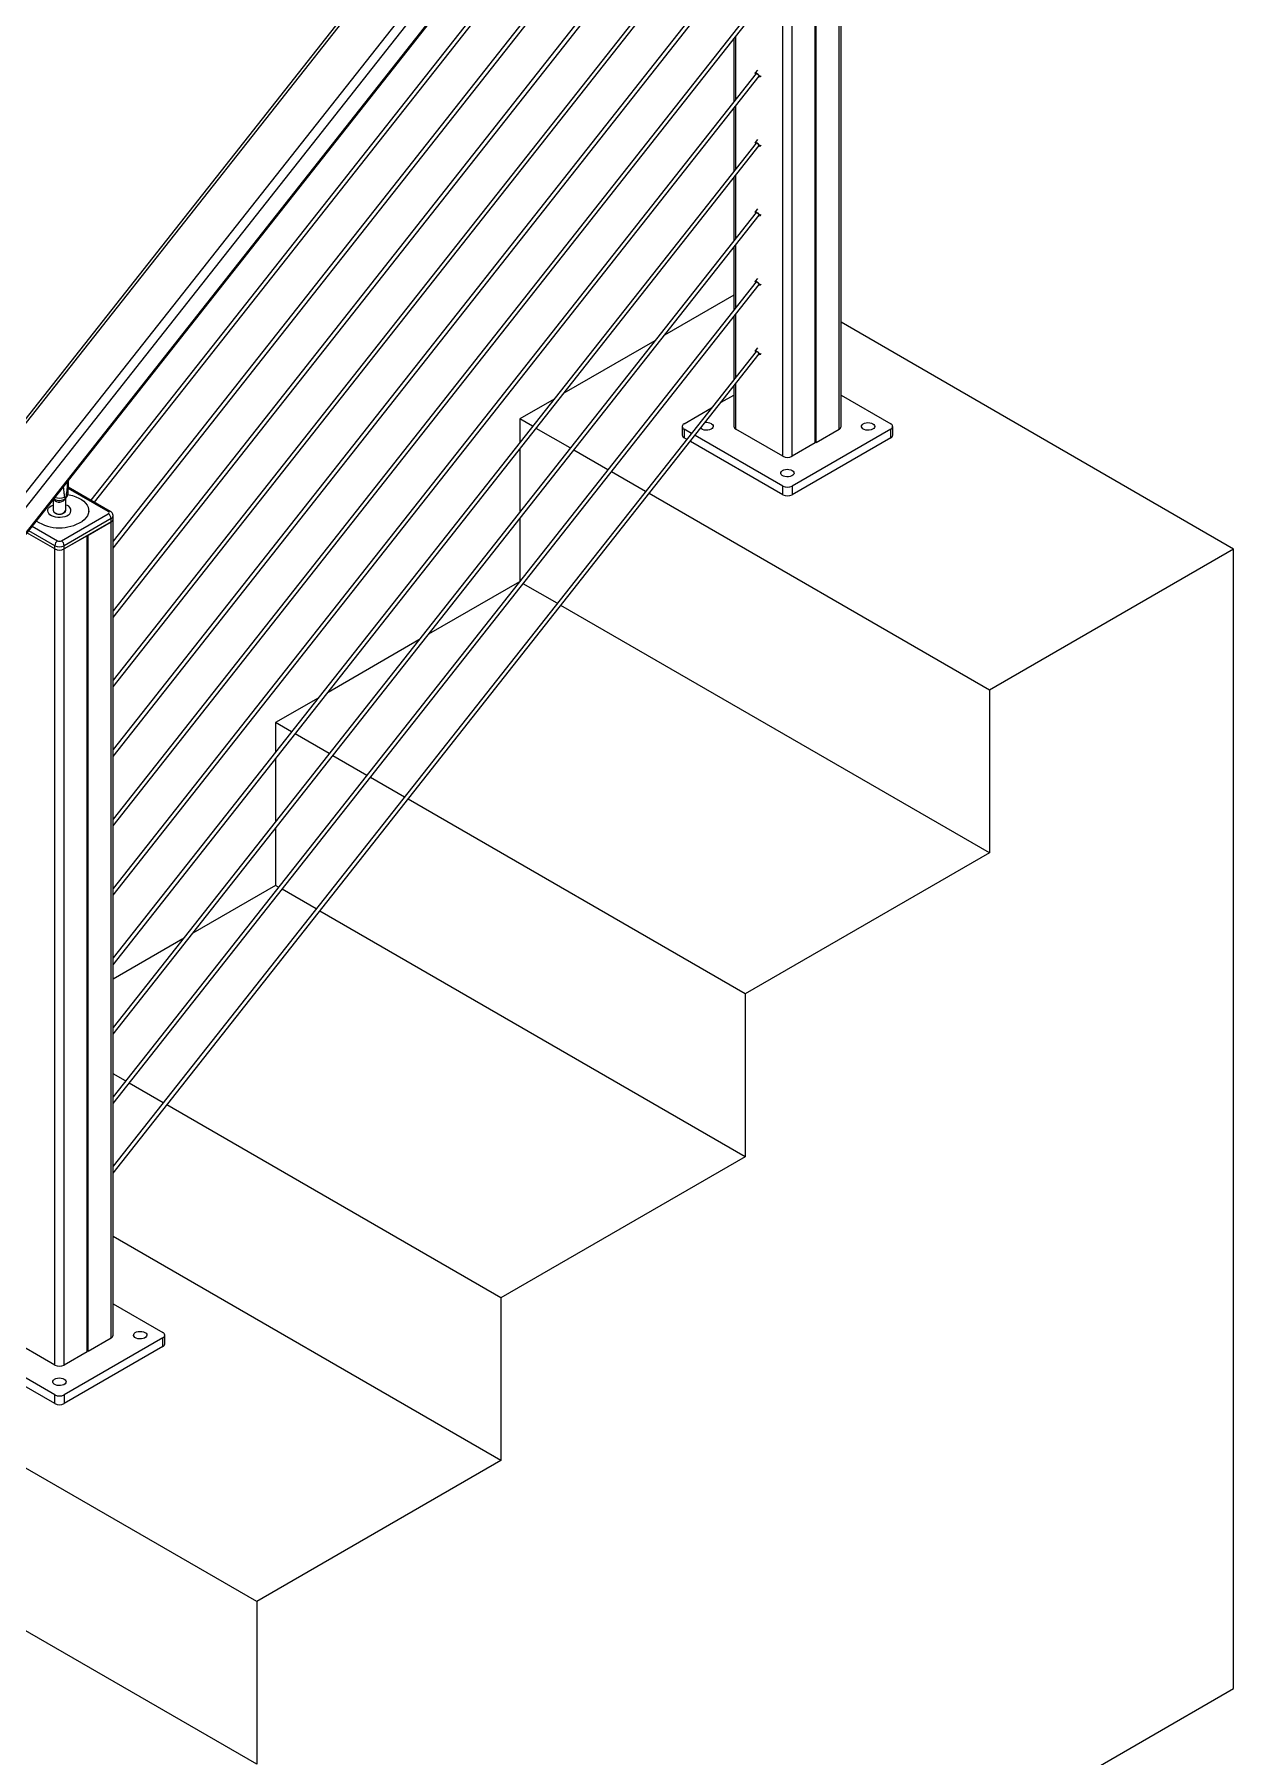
# Model space of a CAD drawing. Header units: inches. Extents: x 0.03 to 2.74, y 0.01 to 1.91.
# Drawn here: x 1.1138 to 1.2619, y 0.3747 to 0.5872 of the extents above; entities that cross this region are included whole.
import ezdxf

# ---------------------------------------------------------------- set-up
doc = ezdxf.new("R2010")
doc.units = ezdxf.units.IN
doc.header["$MEASUREMENT"] = 0

msp = doc.modelspace()

# ---------------------------------------------------------------- linework, layer by layer
at = {"linetype": 'Continuous', "lineweight": 15}
for p, q in [((1.200425533235997, 0.650988846879453), (1.027453124656306, 0.4318461585634432)), ((1.200894123086923, 0.6510387520651947), (1.027747983206481, 0.431675951991483)), ((1.210178062317164, 0.5368109636808686), (1.210178062317164, 0.6505142679117849)), ((1.21029405603066, 0.5368779254263486), (1.21029405603066, 0.650581229657265)), ((1.213135940037486, 0.5385185101426619), (1.213135940037486, 0.6522218143735784)), ((1.213376182605081, 0.5388533228613445), (1.213376182605081, 0.6525566270922608)), ((1.205533930394486, 0.648360248320094), (1.032387790514044, 0.4289974482463822)), ((1.206176227347679, 0.5351703789645552), (1.206176227347679, 0.6488736831954716)), ((1.207336178310338, 0.5351703789645552), (1.207336178310338, 0.6488736831954716)), ((1.206113905875816, 0.6472453563603524), (1.033003635065268, 0.427927998562546)), ((1.206113905875816, 0.6441250393961162), (1.033003635065268, 0.4248076845922583)), ((1.033003621237562, 0.4245534275733843), (1.20600252370234, 0.64372967606384)), ((1.202877054182821, 0.6338436599990367), (1.120725407129151, 0.5297638585957591)), ((1.121181234007251, 0.5295007175733477), (1.203285873773679, 0.633520959782218)), ((1.202877054182821, 0.6252710516449452), (1.123479886205059, 0.5246809695563711)), ((1.123479896575839, 0.5238403366641362), (1.203285873773679, 0.6249483594119888)), ((1.202877054182821, 0.6166984432908537), (1.123479886205059, 0.5161083631982452)), ((1.123479896575839, 0.5152677283100446), (1.203285873773679, 0.6163757510578972)), ((1.202877054182821, 0.6081258349367621), (1.123479886205059, 0.5075357568401192)), ((1.123479896575839, 0.5066951219519187), (1.203285873773679, 0.6078031427038058)), ((1.202877054182821, 0.5995532305746017), (1.123479886205059, 0.4989631494840105)), ((1.123479896575839, 0.4981225150948014), (1.203285873773679, 0.5992305343497141)), ((1.202877054182821, 0.5909806222205103), (1.123479886205059, 0.490390542751641)), ((1.123479896575839, 0.489549908237684), (1.203285873773679, 0.5906579259956226)), ((1.200376469077457, 0.5792399691528692), (1.200376469077457, 0.5869719326859262)), ((1.200136236880642, 0.5866675793381756), (1.200136236880642, 0.5789356118131875)), ((1.203053181133672, 0.5828413174896849), (1.202774843235485, 0.5824886844301063)), ((1.202877054182821, 0.5824080138664187), (1.123479886205059, 0.4818179357697758)), ((1.123479896575839, 0.4809773008815753), (1.203285873773679, 0.5820853216334623)), ((1.203388084721015, 0.5820046510697747), (1.203499515291463, 0.582145827236134)), ((1.200376469077457, 0.5706673607987777), (1.200376469077457, 0.5783993283237658)), ((1.200136236880642, 0.578094970984084), (1.200136236880642, 0.5703630054550616)), ((1.203053181133672, 0.5742687131275246), (1.202774843235485, 0.5739160800679459)), ((1.202877054182821, 0.5738354095042583), (1.123479886205059, 0.4732453294116499)), ((1.123479896575839, 0.4724046945234494), (1.203285873773679, 0.5735127132793708)), ((1.203388084721015, 0.5734320427156833), (1.203499515291463, 0.5735732188820425)), ((1.200376469077457, 0.5620947544406518), (1.200376469077457, 0.5698267199696742)), ((1.200136236880642, 0.5695223646259581), (1.200136236880642, 0.5617903990969356)), ((1.203053181133672, 0.565696104773433), (1.202774843235485, 0.5653434717138544)), ((1.202877054182821, 0.5652628011501668), (1.123479886205059, 0.4646727210575583)), ((1.123479896575839, 0.4638320881653235), (1.203285873773679, 0.5649401069212449)), ((1.203388084721015, 0.5648594363575572), (1.203499515291463, 0.5650006125239165)), ((1.200376469077457, 0.553522147084543), (1.200376469077457, 0.5612541136115483)), ((1.200136236880642, 0.5609497582678321), (1.200136236880642, 0.5532177917408269)), ((1.203053181133672, 0.5571234984153072), (1.202774843235485, 0.5567708653557285)), ((1.202877054182821, 0.5566901947920408), (1.123479886205059, 0.4561001146994325)), ((1.123479896575839, 0.4552594798112319), (1.203285873773679, 0.5563675005631189)), ((1.200136240337568, 0.555053341058431), (1.191586189329491, 0.5501175016737634)), ((1.203388084721015, 0.5562868299994312), (1.203499515291463, 0.5564280061657906)), ((1.200136236880642, 0.5523771509117235), (1.200136236880642, 0.5446451843847181)), ((1.200376469077457, 0.5449495407264171), (1.200376469077457, 0.5526815062554395)), ((1.261853928866139, 0.5237196006585733), (1.213376179148154, 0.5517052098803242)), ((1.190367221716752, 0.5494138066494988), (1.179155544679928, 0.5429414432642686)), ((1.203053181133672, 0.5485508910591983), (1.202774843235485, 0.5481982579996196)), ((1.202877054182821, 0.5481175874359321), (1.123479886205059, 0.4475275063453409)), ((1.123479896575839, 0.4466868754490715), (1.203285873773679, 0.5477948932070101)), ((1.203388084721015, 0.5477142216453398), (1.203499515291463, 0.5478553988096819)), ((1.177936577067189, 0.542237748240004), (1.173697576194739, 0.5397906251248188)), ((1.198581580958232, 0.5418349106253784), (1.200136236880642, 0.5427323943859064)), ((1.200136236880642, 0.5438045435556147), (1.200136236880642, 0.5388533228613445)), ((1.200376469077457, 0.5385185081470207), (1.200376469077457, 0.5441088998973136)), ((1.213376179148154, 0.5427323963815476), (1.219515684159817, 0.5391881355800269)), ((1.193996735325905, 0.5391881355800269), (1.197362613345493, 0.5411312156011137)), ((1.175282732580109, 0.5388755338218109), (1.173697576194739, 0.5397906251248188)), ((1.173697576194739, 0.5397906251248188), (1.173697576194739, 0.5368672585685679)), ((1.179931123436298, 0.5361920748995621), (1.175738559458209, 0.5386123905662454)), ((1.19375650312909, 0.5388533248569856), (1.19375650312909, 0.5377817488127242)), ((1.19489229708901, 0.5380015133414077), (1.193996735325905, 0.5385185101426619)), ((1.193996735325905, 0.5385185101426619), (1.193996735325905, 0.5374469340984006)), ((1.206176227347679, 0.5351703789645552), (1.200376469077457, 0.5385185081470207)), ((1.219515684159817, 0.538518510142662), (1.207336185224191, 0.5314874350677659)), ((1.21029405603066, 0.5368779254263486), (1.213135940037486, 0.5385185101426619)), ((1.219515684159817, 0.5374469340984006), (1.219515684159817, 0.538518510142662)), ((1.219755912899706, 0.537781746817083), (1.219755912899706, 0.5388533228613445)), ((1.173697576194739, 0.5360266177394645), (1.173697576194739, 0.5282946512124592)), ((1.18457951083556, 0.5335086179729545), (1.180386950314398, 0.5359289316439966)), ((1.194311246503523, 0.5372653706602479), (1.193996735325905, 0.5374469340984006)), ((1.206176234261532, 0.5304158590235044), (1.194767073381624, 0.5370022274046824)), ((1.206176234261532, 0.5314874350677659), (1.195348123967111, 0.5377383700858421)), ((1.210178062317164, 0.5368109636808686), (1.207336178310338, 0.5351703789645552)), ((1.219515684159817, 0.5374469340984006), (1.207336185224191, 0.5304158590235044)), ((1.117913532701714, 0.5306065909660419), (1.117979411350998, 0.5322111857758168)), ((1.189227898234823, 0.5308251610463469), (1.185035337713661, 0.5332454747173889)), ((1.206176234261532, 0.5304158590235044), (1.206176234261532, 0.5314874350677659)), ((1.207336185224191, 0.5314874350677659), (1.207336185224191, 0.5304158590235044)), ((1.116080725555151, 0.5298056994444237), (1.116080725555151, 0.5285143536165355)), ((1.116244089533176, 0.5298657819033625), (1.116167840104238, 0.5299160740577359)), ((1.117584931091474, 0.529942719859299), (1.117565326861002, 0.5299264174661766)), ((1.117639128785942, 0.528514357607818), (1.117639128785942, 0.5300102260381626)), ((1.122891676324685, 0.5283469002736311), (1.117938170217244, 0.5312064984811977)), ((1.123137712701179, 0.5283712638948956), (1.117944835171634, 0.5313690482830672)), ((1.231695176181591, 0.5063093233219567), (1.189683725112923, 0.5305620177907814)), ((1.117091914597537, 0.5247309141310393), (1.122891669410832, 0.5280790413178638)), ((1.123239650551318, 0.5274763163123042), (1.117439895738023, 0.5241281891254798)), ((1.120468840954382, 0.5282129688001062), (1.120468840954382, 0.5284473789913628)), ((1.123239650551318, 0.5270744765431847), (1.123239650551318, 0.5274763163123042)), ((1.123479900032766, 0.5274092932531496), (1.123479900032766, 0.5278111330222691)), ((1.123479900032766, 0.4266811610602987), (1.123479900032766, 0.5274092932531496)), ((1.173697576194739, 0.5274540113813385), (1.173697576194739, 0.5197220438563505)), ((1.116279944775364, 0.5237263493563603), (1.112846632489543, 0.5257083583507164)), ((1.116279944775364, 0.5241281891254798), (1.113064526026985, 0.525984410858128)), ((1.113500278532603, 0.5265364745156886), (1.116627932829702, 0.5247309181223219)), ((1.123239650551318, 0.5270744765431847), (1.117439895738023, 0.5237263493563603)), ((1.120281779744849, 0.5253669340726737), (1.117439895738023, 0.5237263493563603)), ((1.120281779744849, 0.4246388018798229), (1.120281779744849, 0.5253669340726737)), ((1.120397780372197, 0.5254338998094361), (1.123239650551318, 0.5270744765431847)), ((1.120397780372197, 0.4247057676165854), (1.120397780372197, 0.5254338998094361)), ((1.123239650551318, 0.4263463443503339), (1.123239650551318, 0.5270744765431847)), ((1.116279944775364, 0.5237263493563603), (1.116279944775364, 0.5241281891254798)), ((1.116279944775364, 0.4229982171635095), (1.116279944775364, 0.5237263493563603)), ((1.117439895738023, 0.5237263493563603), (1.117439895738023, 0.5241281891254798)), ((1.117439895738023, 0.4229982171635095), (1.117439895738023, 0.5237263493563603)), ((1.261853928866139, 0.5237196006585733), (1.231695176181591, 0.5063093233219567)), ((1.261853928866139, 0.3830752747887429), (1.261853928866139, 0.5237196006585733)), ((1.17366354620977, 0.5196789321967001), (1.162451869172946, 0.5132065688114701)), ((1.178333238647367, 0.5170224663175866), (1.174140678126204, 0.5194427799886286)), ((1.231695176181591, 0.486217275486003), (1.178789065525467, 0.5167593230620211)), ((1.16123290847406, 0.5125028777784879), (1.150021224523383, 0.5060305104019753)), ((1.231695176181591, 0.5063093233219567), (1.231695176181591, 0.486217275486003)), ((1.14880227073835, 0.5053268233602756), (1.14353882351019, 0.5022882999522486)), ((1.145507066125172, 0.5011520576762163), (1.14353882351019, 0.5022882999522486)), ((1.14353882351019, 0.5022882999522486), (1.14353882351019, 0.4986584449073873)), ((1.150155453524435, 0.4984686007496087), (1.145962893003273, 0.5008889144206508)), ((1.14353882351019, 0.4978178040782839), (1.14353882351019, 0.490085840545227)), ((1.154803840923698, 0.4957851438230012), (1.150611280402535, 0.4982054574940431)), ((1.159452231779887, 0.4931016849007523), (1.155259667801798, 0.4955220005674356)), ((1.201536423497042, 0.4688069981493863), (1.159908058657987, 0.4928385416451868)), ((1.14353882351019, 0.4892451997161235), (1.14353882351019, 0.4821962516173035)), ((1.231695176181591, 0.486217275486003), (1.201536423497042, 0.4688069981493863)), ((1.14353882351019, 0.4821962516173035), (1.133317549016401, 0.4762956354501854)), ((1.143909181336242, 0.4819824485952495), (1.14353882351019, 0.4821962516173035)), ((1.148557572192431, 0.4792989896730006), (1.144365008214342, 0.4817193053396839)), ((1.201536423497042, 0.4487149498144413), (1.149013399070531, 0.4790358464174351)), ((1.132098595231368, 0.4755919484084856), (1.123479896575839, 0.4706164795804806)), ((1.201536423497042, 0.4688069981493863), (1.201536423497042, 0.4487149498144413)), ((1.125028174468762, 0.4580616671784151), (1.123479896575839, 0.4589554689808931)), ((1.129676561868024, 0.4553782102518076), (1.125484001346862, 0.4577985239228496)), ((1.171377670812494, 0.4313046724778247), (1.130132388746125, 0.455115066996242)), ((1.201536423497042, 0.4487149498144413), (1.171377670812494, 0.4313046724778247)), ((1.171377670812494, 0.4112126281348107), (1.123479896575839, 0.4388634246378793)), ((1.123479889661986, 0.4305602305892196), (1.129619394673649, 0.4270159697876987)), ((1.171377670812494, 0.4313046724778247), (1.171377670812494, 0.4112126281348107)), ((1.116279944775364, 0.4229982171635095), (1.110480186505141, 0.4263463463459751)), ((1.129619394673649, 0.426346344350334), (1.117439895738023, 0.4193152692754378)), ((1.129619394673649, 0.4252747703020381), (1.117439895738023, 0.4182436952271419)), ((1.120397780372197, 0.4247057676165854), (1.123239650551318, 0.4263463443503339)), ((1.129619394673649, 0.4252747703020381), (1.129619394673649, 0.426346344350334)), ((1.129859623413537, 0.4256095830207204), (1.129859623413537, 0.4266811570690164)), ((1.116279944775364, 0.4182436952271419), (1.105803158469403, 0.4242918152237189)), ((1.116279944775364, 0.4193152692754378), (1.106384205597963, 0.4250279579045543)), ((1.120281779744849, 0.4246388018798229), (1.117439895738023, 0.4229982171635095)), ((1.116279944775364, 0.4182436952271419), (1.116279944775364, 0.4193152692754378)), ((1.117439895738023, 0.4193152692754378), (1.117439895738023, 0.4182436952271419)), ((1.141218918127946, 0.3938023507981941), (1.100356722291189, 0.4173915943435872)), ((1.171377670812494, 0.4112126281348107), (1.141218918127946, 0.3938023507981941)), ((1.141218918127946, 0.3737102984713179), (1.089462059246806, 0.4035888971195455)), ((1.141218918127946, 0.3938023507981941), (1.141218918127946, 0.3737102984713179)), ((1.050742660074301, 0.2612033334324264), (1.261853928866139, 0.3830752747887429))]:
    msp.add_line(p, q, dxfattribs=at)
at = {"linetype": 'Continuous', "lineweight": 15, "flags": 128}
for points in [[(1.202841022637379, 0.5823623687033377), (1.202813647236021, 0.5823950780930499), (1.202773979003847, 0.5824605982192252), (1.202781127927955, 0.5824935572220196), (1.202833998162627, 0.582488921812163), (1.20292454543978, 0.582447410827351), (1.203038976622474, 0.5823753378153277), (1.203159879171672, 0.5822836731843656), (1.203268848410415, 0.5821863797846434), (1.20334928072048, 0.5820982574068311)], [(1.20334928072048, 0.5820982574068311), (1.20338895240958, 0.5820327352850145), (1.203381800028545, 0.5819997782778614), (1.2033289332508, 0.5820044116920767), (1.20324984914209, 0.5820396804616637)], [(1.202841022637379, 0.5737897603492461), (1.202813647236021, 0.5738224737308896), (1.202773979003847, 0.5738879898651337), (1.202781127927955, 0.573920948867928), (1.202833998162627, 0.5739163174500026), (1.20292454543978, 0.5738748024732595), (1.203038976622474, 0.5738027294612361), (1.203159879171672, 0.5737110688222052), (1.203268848410415, 0.5736137714305519), (1.20334928072048, 0.5735256490527395)], [(1.20334928072048, 0.5735256490527395), (1.20338895240958, 0.573460126930923), (1.203381800028545, 0.5734271739157011), (1.2033289332508, 0.5734318033379853), (1.20324984914209, 0.5734670721075722)], [(1.202841022637379, 0.5652171559870858), (1.202813647236021, 0.565249865376798), (1.202773979003847, 0.5653153835070077), (1.202781127927955, 0.565348342509802), (1.202833998162627, 0.5653437090959111), (1.20292454543978, 0.5653021961151335), (1.203038976622474, 0.5652301211071445), (1.203159879171672, 0.5651384604681138), (1.203268848410415, 0.565041165072426), (1.20334928072048, 0.5649530426946137)], [(1.20334928072048, 0.5649530426946137), (1.20338895240958, 0.5648875225687627), (1.203381800028545, 0.5648545655616095), (1.2033289332508, 0.5648591969798592), (1.20324984914209, 0.5648944657494462)], [(1.202841022637379, 0.5566445476329942), (1.202813647236021, 0.5566772570227064), (1.202773979003847, 0.5567427771488818), (1.202781127927955, 0.5567757341557106), (1.202833998162627, 0.5567711007418196), (1.20292454543978, 0.5567295897570077), (1.203038976622474, 0.5566575147490187), (1.203159879171672, 0.5565658521140222), (1.203268848410415, 0.5564685587143001), (1.20334928072048, 0.5563804363364877)], [(1.20334928072048, 0.5563804363364877), (1.20338895240958, 0.5563149142146712), (1.203381800028545, 0.5562819592034836), (1.2033289332508, 0.5562865906217332), (1.20324984914209, 0.5563218573953547)], [(1.202841022637379, 0.5480719412748682), (1.202813647236021, 0.5481046506645805), (1.202773979003847, 0.548170169792773), (1.202781127927955, 0.5482031277975846), (1.202833998162627, 0.5481984943836936), (1.20292454543978, 0.5481569824008988), (1.203038976622474, 0.5480849083908927), (1.203159879171672, 0.5479932457558963), (1.203268848410415, 0.5478959513581912), (1.20334928072048, 0.5478078289803789)], [(1.20334928072048, 0.5478078289803789), (1.20338895240958, 0.5477423078565452), (1.203381800028545, 0.5477093518473749), (1.2033289332508, 0.5477139832656246), (1.20324984914209, 0.5477492510372287)], [(1.197360597957314, 0.5391881375756681), (1.197495566740648, 0.5390853879961983), (1.197577506270688, 0.5389654280068513), (1.197600349641338, 0.538837156171825), (1.197562402958587, 0.5387100837171717), (1.197466466332941, 0.5385936340607299), (1.197319664490022, 0.5384964423420564), (1.197132886748467, 0.5384257208085188), (1.196919981556038, 0.5383867100139595), (1.196696740153222, 0.5383823076294293), (1.196479721218198, 0.5384128369488057), (1.196285020200987, 0.538476038906228), (1.196127073226868, 0.5385672197535483), (1.19605442245847, 0.5386332036348306)], [(1.217311769034142, 0.5391881355800269), (1.217446741274402, 0.5390853919874807), (1.217528684261369, 0.5389654300024925), (1.217551527632019, 0.5388371581674662), (1.217513570578488, 0.5387100837171717), (1.217417640866695, 0.5385936300694474), (1.21727084593763, 0.5384964423420564), (1.217084061282221, 0.5384257168172365), (1.216871163003646, 0.5383867100139595), (1.216647921600829, 0.5383823076294293), (1.216430895751952, 0.538412840940088), (1.216236194734741, 0.5384760349149457), (1.216078247760622, 0.5385672157622657), (1.215968773810602, 0.5386796182583143), (1.215915889748223, 0.5388049006227938), (1.215923515728195, 0.5389337751414685), (1.215991084814563, 0.5390566787016141), (1.216113598291533, 0.5391645071879876), (1.216281950614572, 0.5392492500967336), (1.216483669192681, 0.539304633131858), (1.216703792447748, 0.5393265452724484), (1.216925989858746, 0.5393133580752697), (1.217133792627585, 0.5392660533958021), (1.217311769034142, 0.5391881355800269)], [(1.207336185224191, 0.533429353625663), (1.207471150550599, 0.5333266060418344), (1.207553093537566, 0.5332066440568463), (1.207575936908215, 0.5330783722218199), (1.207537986768537, 0.5329513017628078), (1.207442057056745, 0.5328348481150835), (1.207295255213826, 0.5327376563964101), (1.207108477472271, 0.5326669348628725), (1.206895572279842, 0.5326279240683133), (1.206672330877026, 0.5326235216837829), (1.206455305028148, 0.5326540549944416), (1.206260610924791, 0.5327172529605816), (1.206102663950672, 0.5328084338079019), (1.205993183086798, 0.5329208323126681), (1.20594029902442, 0.5330461146771475), (1.205947925004392, 0.5331749891958221), (1.206015501004612, 0.5332978967472503), (1.20613800756773, 0.5334057212423414), (1.206306366804621, 0.5334904681423697), (1.20650808538273, 0.533545851177494), (1.206728201723944, 0.533567759326802), (1.206950399134942, 0.5335545721296234), (1.207158201903781, 0.5335072674501558), (1.207336185224191, 0.533429353625663)], [(1.117889541631449, 0.5304441796784382), (1.118054627158897, 0.530413297130566), (1.118480302723618, 0.530308963011968), (1.118879366867749, 0.530174059661169), (1.119245268715476, 0.5300108042355645), (1.119572007042306, 0.5298218788769532), (1.119854209784378, 0.5296103848117901), (1.12008724811704, 0.5293797924601563), (1.1202672952226, 0.5291338915447275), (1.120391381601151, 0.5288767112651257), (1.120457498778368, 0.5286124923589429), (1.120464530166972, 0.5283455513981365), (1.120412378973023, 0.5280802867759546), (1.120301902514303, 0.5278210569728206), (1.120134901849546, 0.5275721067176082), (1.119914135606141, 0.5273375270748177), (1.119643216272332, 0.5271211716276439)], [(1.117978294763722, 0.5279144849121539), (1.1177695828232, 0.5277954309439206), (1.117523629412943, 0.527703064685716), (1.117250497646141, 0.5276411718689336), (1.116961387964821, 0.5276122909492046), (1.116668119600859, 0.5276175973592073), (1.116382695003242, 0.5276568675871252), (1.116116812411418, 0.5277285051199826), (1.115881361144023, 0.5278295763651867), (1.115685972198428, 0.5279559423628483), (1.115538627618041, 0.5281024204327204), (1.115445383938179, 0.5282630236511443), (1.115410071433459, 0.5284311823672252), (1.11543408670221, 0.5285999916623437), (1.115516499831188, 0.5287625645786513), (1.115653905747741, 0.5289122296875509), (1.115840680032369, 0.52904286236614), (1.116069186334323, 0.5291491162915912), (1.116080725555151, 0.5291534069202132)], [(1.127415479547973, 0.4270159697876987), (1.127550451788234, 0.4269132261951527), (1.127632394775201, 0.4267932642101645), (1.127655245059703, 0.4266649963664206), (1.127617288006173, 0.4265379219161261), (1.12752135829438, 0.4264214682684018), (1.127374556451461, 0.4263242765497284), (1.127187785623759, 0.4262535590074733), (1.12697488043133, 0.4262145482129139), (1.126751639028514, 0.4262101458283836), (1.126534613179637, 0.4262406791390424), (1.126339912162426, 0.4263038731139), (1.126181965188307, 0.4263950539612201), (1.126072491238287, 0.4265074564572687), (1.126019607175908, 0.4266327388217482), (1.12602723315588, 0.4267616133404228), (1.126094809156101, 0.4268845208918511), (1.126217308805365, 0.4269923413956596), (1.126385668042256, 0.4270770882956881), (1.126587386620366, 0.4271324713308123), (1.126807509875433, 0.4271543834714027), (1.127029700372578, 0.4271411922829416), (1.127237503141417, 0.427093887603474), (1.127415479547973, 0.4270159697876987)], [(1.117439895738022, 0.4212571878333349), (1.117574867978283, 0.4211544442407887), (1.11765681096525, 0.4210344822558005), (1.117679647422047, 0.4209062064294918), (1.117641704196222, 0.4207791399617621), (1.117545774484429, 0.4206626863140379), (1.117398972641511, 0.4205654945953645), (1.117212187986102, 0.4204947690705444), (1.116999282793674, 0.4204557582759851), (1.116776041390857, 0.4204513558914548), (1.11655901554198, 0.4204818892021137), (1.116364328352476, 0.4205450911595361), (1.116206381378356, 0.4206362720068562), (1.11609689360063, 0.42074866652034), (1.116044009538252, 0.4208739488848193), (1.116051635518223, 0.421002823403494), (1.116119211518444, 0.4211257309549222), (1.116241724995414, 0.4212335594412957), (1.116410084232306, 0.4213183063413241), (1.116611802810415, 0.4213736893764484), (1.116831912237776, 0.421395593534474), (1.117054116562627, 0.4213824103285778), (1.117261919331466, 0.4213351056491101), (1.117439895738022, 0.4212571878333349)]]:
    msp.add_lwpolyline(points, dxfattribs=at)
at = {"linetype": 'Continuous', "lineweight": 15}
for centre, radius, start, end in [((1.202814750928262, 0.5819087683249257), 0.0005031180837827838, 20.54348857760219, 82.88655936138835), ((1.202814749838847, 0.5733361647666375), 0.000503117421006262, 20.54293361984186, 82.88642491554906), ((1.20281475038357, 0.564763556010639), 0.0005031177523636691, 20.54321109643881, 82.88649213988508), ((1.20281475038357, 0.5561909496525125), 0.0005031177523640717, 20.54321109648914, 82.88649213986783), ((1.20281475038357, 0.5476183422964044), 0.00050311775236363, 20.54321109642698, 82.88649213988195), ((1.194123805403074, 0.5388533228613444), 0.0003581150109994449, 110.7830477086567, 249.2169522913441), ((1.196782469178617, 0.5380687297384212), 0.001259883641788919, 62.68547965355492, 98.70077959739486), ((1.200546732957522, 0.5388942654277529), 0.000412532814304745, 185.6958001890797, 245.6236753180715), ((1.212965685796616, 0.5388942734661207), 0.0004125343401355444, 294.374758879663, 354.3030989799513), ((1.21938860429108, 0.5388533228613445), 0.0003581184854621516, 290.784512337529, 69.21548766247187), ((1.1941669637323, 0.5378226659264945), 0.0004124949902561206, 185.6927712785069, 245.6267042287139), ((1.210236062630838, 0.5367660292114443), 0.0001260317314518671, 62.60326477313065, 117.3967352266005), ((1.219345421867497, 0.5378226862456299), 0.0004125274831252892, 294.3764180902797, 354.3045639380625), ((1.206756202829008, 0.5362897316183854), 0.001260683117432877, 242.6097575044172, 297.3902424955755), ((1.206756209742861, 0.5326067913854798), 0.00126068637057357, 242.6098341101126, 297.3901658899159), ((1.116835148314211, 0.5304155871316621), 0.0009011235827467419, 217.9568303140329, 333.1497598290736), ((1.116853968856946, 0.5310017002115043), 0.001289287862478624, 241.7684615571422, 303.4868030121256), ((1.116858109946479, 0.5317037465336083), 0.001692973592297768, 251.2383154117521, 291.6688025427571), ((1.117448577787883, 0.5306480802718092), 0.0004668023504529692, 304.0227759643572, 354.9008331436833), ((1.206756209742861, 0.5315352153412186), 0.001260686370573866, 242.6098341101195, 297.390165889909), ((1.116467250115969, 0.5285507722430411), 0.000388236464635139, 185.3825597631975, 245.9355844739063), ((1.116844875459733, 0.5288954555218807), 0.00088095060377778, 232.5290776569086, 334.36741882524), ((1.11758792087334, 0.5284734987184946), 0.0006818271114963857, 304.9275993673152, 85.69367862719001), ((1.122840848159273, 0.5282129721076115), 0.0001432489303713719, 290.7797033206813, 69.21733889434181), ((1.122484156233193, 0.5274419496923198), 0.0007562755643863412, 2.604527608538711, 57.39514389900503), ((1.12303267778403, 0.5281774265580977), 0.0002204603179580512, 61.526764895178, 129.7603220632279), ((1.123079470142217, 0.5278448026077043), 0.0004017958603039101, 293.4945086010347, 355.2622133558668), ((1.123069387758866, 0.5274502539914292), 0.0004125507351863154, 294.3750310875986, 354.3019117820484), ((1.116865588459039, 0.5316515696516291), 0.005314105994888313, 237.4129732806753, 301.5128365229263), ((1.117035467500061, 0.5240938056491807), 0.0007563047077575306, 122.6053767103005, 177.394294509357), ((1.116859920256693, 0.5252475331438067), 0.001260675450029765, 242.609576948931, 297.3904230510706), ((1.116859920256693, 0.5248456933746866), 0.001260675450029173, 242.6095769489171, 297.3904230510846), ((1.116859927565182, 0.5251786556716272), 0.0005042722184976728, 242.6091156097123, 297.3898986461589), ((1.116684401419897, 0.5240938225054944), 0.0007562755643870521, 2.60452760861204, 57.39514389904129), ((1.123069387758866, 0.4267221217985785), 0.0004125507351864112, 294.3750310875859, 354.3019117820177), ((1.129492314804912, 0.4266811570690163), 0.0003581184854620997, 290.7845123375321, 69.21548766246873), ((1.129449137757125, 0.4256505185921234), 0.0004125217510947414, 294.3759591084144, 354.3050229199017), ((1.120339787764105, 0.4245937880553591), 0.0001261053715185919, 62.62100920323311, 117.3868763969096), ((1.116859920256693, 0.4241175611818357), 0.001260675450029124, 242.6095769489159, 297.3904230510857), ((1.116859920256693, 0.4204346483241245), 0.0012607065533194, 242.6103093678595, 297.3896906321422), ((1.116859920256693, 0.4193630742758278), 0.001260706553318615, 242.6103093678296, 297.389690632154)]:
    msp.add_arc(centre, radius, start, end, dxfattribs=at)
for points, knots in [([(1.11770976416616, 0.5302611873794074), (1.117721124833686, 0.5303337586335939), (1.11777778153057, 0.5306956781723323), (1.117835206805065, 0.5313097224026352), (1.1178768620682, 0.5318479642418414), (1.117896880686517, 0.5321066316257648)], [0, 0, 0, 0, 0.115260187313304, 0.5748131859501192, 1, 1, 1, 1]), ([(1.117329405451597, 0.5313876861717732), (1.117353036186033, 0.5311265337824643), (1.117391124961531, 0.5307055999873811), (1.117449311021117, 0.5302908303050163), (1.117481822165733, 0.5301370441072315), (1.117483224855414, 0.5301304090190094)], [0, 0, 0, 0, 0.6099719088918112, 0.9831722818376185, 1, 1, 1, 1]), ([(1.117483224855414, 0.5301304090190094), (1.117485436441671, 0.5301231749388249), (1.11749063580783, 0.530106167855521), (1.117508547966425, 0.5300887961353895), (1.117536230794294, 0.5300808791819269), (1.117567151277115, 0.5300861824587093), (1.117602071139157, 0.5301024746240223), (1.117638726883015, 0.5301303900924262), (1.117675648162165, 0.5301748124578337), (1.117700455279835, 0.5302215394079566), (1.117707115928577, 0.5302499081302666), (1.11770976416616, 0.5302611873794074)], [0, 0, 0, 0, 0.07632885205077942, 0.1794466071978668, 0.2916287105192263, 0.416912667267425, 0.5004132986349661, 0.6398411938648544, 0.779541898075092, 0.912347062037929, 1, 1, 1, 1]), ([(1.117559007599267, 0.5299254869011686), (1.117601661973923, 0.5299613559138772), (1.117696229002577, 0.5300408794323901), (1.117806815804108, 0.530200620160177), (1.117882541810911, 0.5303892300741656), (1.117917658341393, 0.5305304509975731), (1.117912168565784, 0.5306039949597985), (1.117911748927614, 0.530609616656555)], [0, 0, 0, 0, 0.2103248700522499, 0.4663014795876526, 0.7222288321953799, 0.978767185968175, 0.9999999999999999, 0.9999999999999999, 0.9999999999999999, 0.9999999999999999]), ([(1.116087228033993, 0.5285041096982189), (1.11608601339353, 0.5284885661984641), (1.116081479966577, 0.5284305528827254), (1.116128531194182, 0.5283340124159418), (1.116210955552813, 0.5282331789997144), (1.116290060492705, 0.5281819580722551), (1.116325935726199, 0.5281587286413888)], [0, 0, 0, 0, 0.1139291605524467, 0.425220089892964, 0.7393290038379049, 0.9999999999999999, 0.9999999999999999, 0.9999999999999999, 0.9999999999999999]), ([(1.116325935726199, 0.5281587286413888), (1.116353076627072, 0.5281443256340601), (1.116431294812785, 0.5281028171702347), (1.116584219616596, 0.5280556527428384), (1.116763075496183, 0.5280272662798672), (1.116877845991207, 0.5280325643471782), (1.116925501610294, 0.5280347642390372)], [0, 0, 0, 0, 0.1641093811077073, 0.4729518046955062, 0.7811562280839639, 1, 1, 1, 1]), ([(1.116925501610294, 0.5280347642390372), (1.116944873883868, 0.5280348196144529), (1.1170314287968, 0.5280350670306516), (1.117180064538881, 0.5280671302437457), (1.117354992912131, 0.5281301967795767), (1.117499288654112, 0.5282232571190691), (1.11759349949799, 0.5283354997440993), (1.117639655997469, 0.5284381069855335), (1.117634204015609, 0.5284968292662358), (1.117632557168568, 0.5285145671488485)], [0, 0, 0, 0, 0.05147697439827185, 0.2299980443696751, 0.4095595264256058, 0.591014781388084, 0.7739746261192909, 0.9317258883432084, 0.9999999999999999, 0.9999999999999999, 0.9999999999999999, 0.9999999999999999]), ([(1.123475959136497, 0.5278114922610436), (1.123474013897308, 0.5278607343196575), (1.12346986495268, 0.5279657612879477), (1.123406428180066, 0.5281135651023808), (1.123309663581078, 0.5282444772671141), (1.12321374462519, 0.5283252805206284), (1.123152681631452, 0.5283622108302511), (1.123137712701179, 0.5283712638948956)], [0, 0, 0, 0, 0.2132312443066517, 0.4547947783795839, 0.6877009376462506, 0.923443273864998, 1, 1, 1, 1])]:
    msp.add_open_spline(points, degree=3, knots=knots, dxfattribs=at)

doc.saveas('drawing.dxf')
